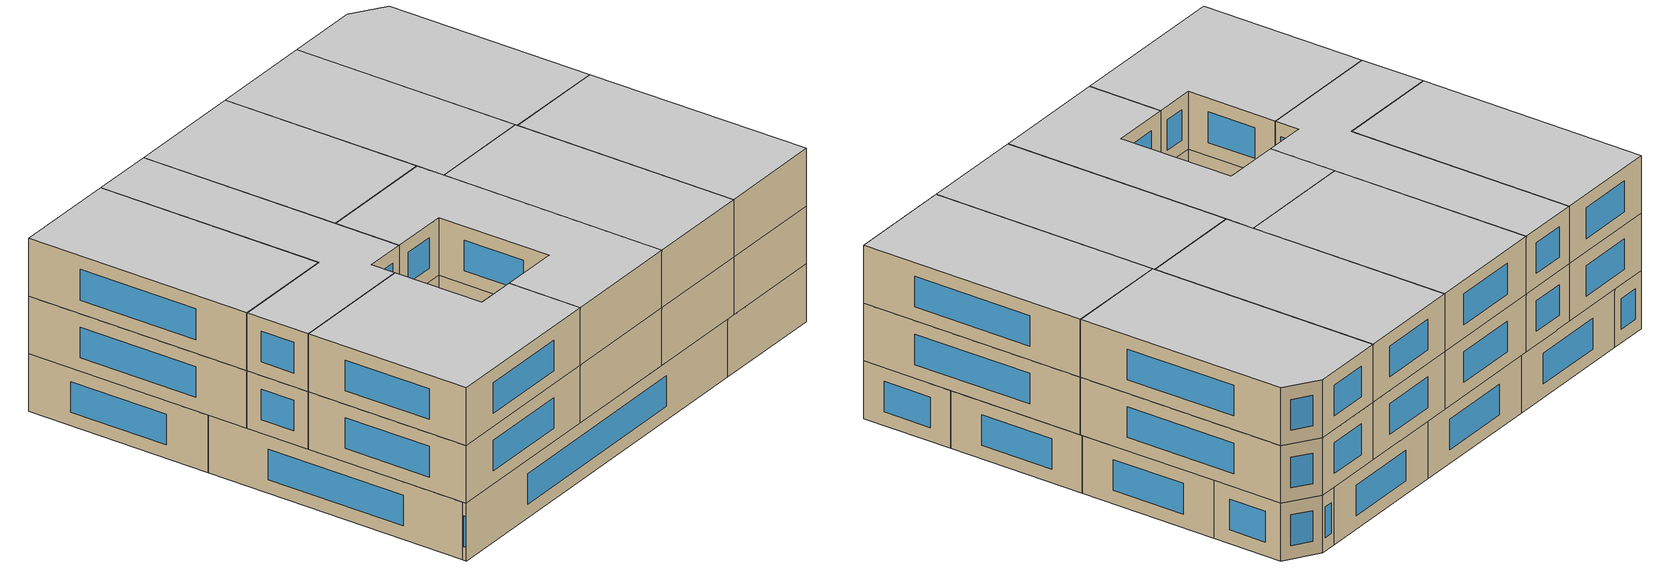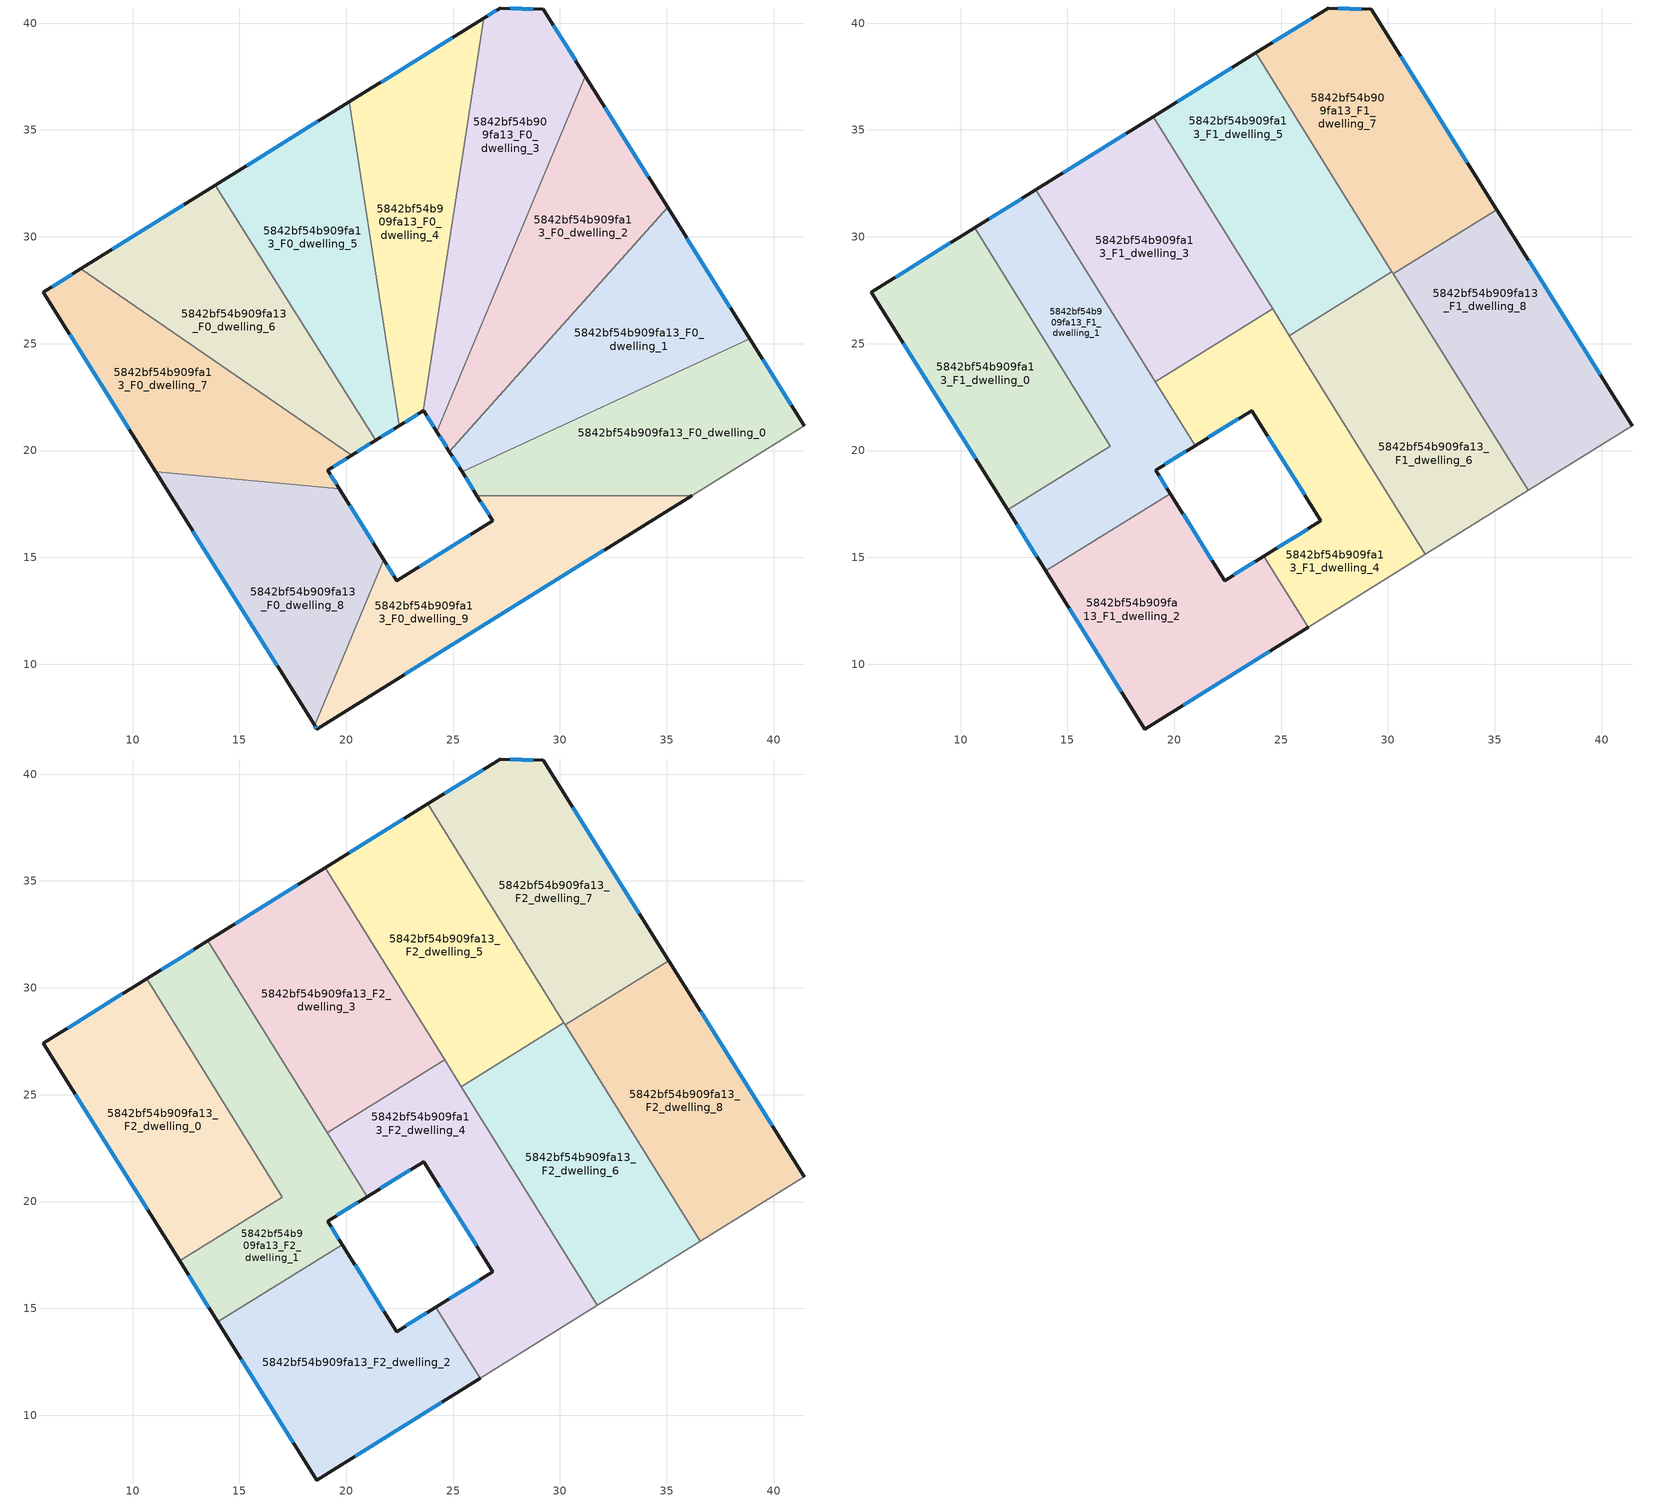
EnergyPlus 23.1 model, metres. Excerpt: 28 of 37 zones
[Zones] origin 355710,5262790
5842bf54b909fa13_F0_dwelling_0
 floor ground (EU_floor_Construction): 38.89,25.23 41.43,21.16 36.17,17.89 26.12,17.89 25.42,19.01 z0
 wall outside (EU_wall_Construction): 25.42,19.01 26.12,17.89 / 41.43,21.16 38.89,25.23 z0:3
 wall to 5842bf54b909fa13_F0_dwelling_9 (EU_wall_Construction): 26.12,17.89 36.17,17.89 z0:3
 wall to 5842bf54b909fa13_F0_dwelling_1 (EU_wall_Construction): 38.89,25.23 25.42,19.01 z0:3
 wall adiabatic (EU_wall_Construction): 36.17,17.89 41.43,21.16 z0:3
 window (EU_Window_Construction): 25.58,18.75 25.95,18.16 / 40.83,22.12 39.48,24.28 z0.7:2.3
5842bf54b909fa13_F0_dwelling_1
 floor ground (EU_floor_Construction): 35.04,31.37 38.89,25.23 25.42,19.01 24.83,19.95 z0
 wall outside (EU_wall_Construction): 24.83,19.95 25.42,19.01 / 38.89,25.23 35.04,31.37 z0:3
 wall to 5842bf54b909fa13_F0_dwelling_2 (EU_wall_Construction): 35.04,31.37 24.83,19.95 z0:3
 window (EU_Window_Construction): 24.97,19.73 25.28,19.23 / 37.98,26.67 35.94,29.93 z0.7:2.3
5842bf54b909fa13_F0_dwelling_2
 floor ground (EU_floor_Construction): 31.19,37.52 35.04,31.37 24.83,19.95 24.24,20.88 z0
 wall outside (EU_wall_Construction): 24.24,20.88 24.83,19.95 / 35.04,31.37 31.19,37.52 z0:3
 wall to 5842bf54b909fa13_F0_dwelling_3 (EU_wall_Construction): 31.19,37.52 24.24,20.88 z0:3
 window (EU_Window_Construction): 24.38,20.67 24.69,20.17 / 34.13,32.82 32.09,36.07 z0.7:2.3
5842bf54b909fa13_F0_dwelling_3
 floor ground (EU_floor_Construction): 29.23,40.65 31.19,37.52 24.24,20.88 23.63,21.87 23.61,21.86 26.44,40.23 27.21,40.71 z0
 wall outside (EU_wall_Construction): 31.19,37.52 29.23,40.65 27.21,40.71 26.44,40.23 / 23.61,21.86 23.63,21.87 24.24,20.88 z0:3
 wall to 5842bf54b909fa13_F0_dwelling_4 (EU_wall_Construction): 26.44,40.23 23.61,21.86 z0:3
 window (EU_Window_Construction): 30.73,38.25 29.69,39.91 / 23.77,21.64 24.1,21.12 / 27.02,40.6 26.62,40.34 / 28.75,40.66 27.68,40.69 z0.7:2.3
5842bf54b909fa13_F0_dwelling_4
 floor ground (EU_floor_Construction): 26.44,40.23 23.61,21.86 22.49,21.16 20.15,36.32 z0
 wall outside (EU_wall_Construction): 22.49,21.16 23.61,21.86 / 26.44,40.23 20.15,36.32 z0:3
 wall to 5842bf54b909fa13_F0_dwelling_5 (EU_wall_Construction): 20.15,36.32 22.49,21.16 z0:3
 window (EU_Window_Construction): 22.75,21.33 23.34,21.69 / 24.96,39.31 21.63,37.24 z0.7:2.3
5842bf54b909fa13_F0_dwelling_5
 floor ground (EU_floor_Construction): 20.15,36.32 22.49,21.16 21.38,20.47 13.87,32.42 z0
 wall outside (EU_wall_Construction): 21.38,20.47 22.49,21.16 / 20.15,36.32 13.87,32.42 z0:3
 wall to 5842bf54b909fa13_F0_dwelling_6 (EU_wall_Construction): 13.87,32.42 21.38,20.47 z0:3
 window (EU_Window_Construction): 21.64,20.63 22.23,21 / 18.68,35.41 15.34,33.33 z0.7:2.3
5842bf54b909fa13_F0_dwelling_6
 floor ground (EU_floor_Construction): 13.87,32.42 21.38,20.47 20.26,19.78 7.59,28.51 z0
 wall outside (EU_wall_Construction): 20.26,19.78 21.38,20.47 / 13.87,32.42 7.59,28.51 z0:3
 wall to 5842bf54b909fa13_F0_dwelling_7 (EU_wall_Construction): 7.59,28.51 20.26,19.78 z0:3
 window (EU_Window_Construction): 20.52,19.94 21.11,20.31 / 12.39,31.5 9.06,29.43 z0.7:2.3
5842bf54b909fa13_F0_dwelling_7
 floor ground (EU_floor_Construction): 20.26,19.78 19.13,19.08 19.67,18.21 11.08,19.02 5.82,27.41 7.59,28.51 z0
 wall outside (EU_wall_Construction): 19.67,18.21 19.13,19.08 20.26,19.78 / 7.59,28.51 5.82,27.41 11.08,19.02 z0:3
 wall to 5842bf54b909fa13_F0_dwelling_8 (EU_wall_Construction): 11.08,19.02 19.67,18.21 z0:3
 window (EU_Window_Construction): 19.39,19.24 19.99,19.61 / 19.55,18.41 19.26,18.87 / 7.06,25.44 9.84,20.99 / 7.17,28.25 6.24,27.67 z0.7:2.3
5842bf54b909fa13_F0_dwelling_8
 floor ground (EU_floor_Construction): 19.67,18.21 21.75,14.9 18.52,7.13 11.08,19.02 z0
 wall outside (EU_wall_Construction): 21.75,14.9 19.67,18.21 / 11.08,19.02 18.52,7.13 z0:3
 wall to 5842bf54b909fa13_F0_dwelling_9 (EU_wall_Construction): 18.52,7.13 21.75,14.9 z0:3
 window (EU_Window_Construction): 21.26,15.67 20.16,17.43 / 12.82,16.23 16.77,9.92 z0.7:2.3
 ceiling adiabatic (EU_roof_Construction): 18.52,7.13 21.75,14.9 19.81,17.99 13.99,14.37 z3
5842bf54b909fa13_F0_dwelling_9
 floor ground (EU_floor_Construction): 36.17,17.89 18.62,6.97 18.52,7.13 21.75,14.9 22.36,13.92 26.86,16.71 26.12,17.89 z0
 wall outside (EU_wall_Construction): 26.12,17.89 26.86,16.71 22.36,13.92 21.75,14.9 / 18.52,7.13 18.62,6.97 36.17,17.89 z0:3
 window (EU_Window_Construction): 22.22,14.15 21.89,14.67 / 25.81,16.05 23.42,14.57 / 26.29,17.61 26.69,16.99 / 22.74,9.53 32.05,15.33 / 18.54,7.1 18.59,7.01 z0.7:2.3
5842bf54b909fa13_F1_dwelling_0
 floor to 5842bf54b909fa13_F0_dwelling_7 (EU_floor_Construction): 15.05,23.37 17.01,20.21 14.57,18.69 11.08,19.02 5.82,27.41 7.59,28.51 z3
 floor to 5842bf54b909fa13_F0_dwelling_6 (EU_floor_Construction): 10.66,30.42 15.05,23.37 7.59,28.51 z3
 floor to 5842bf54b909fa13_F0_dwelling_8 (EU_floor_Construction): 14.57,18.69 12.2,17.22 11.08,19.02 z3
 wall outside (EU_wall_Construction): 10.66,30.42 5.82,27.41 12.2,17.22 z3:6
 wall to 5842bf54b909fa13_F1_dwelling_1 (EU_wall_Construction): 12.2,17.22 17.01,20.21 10.66,30.42 z3:6
 window (EU_Window_Construction): 7.32,25.02 10.71,19.61 / 9.53,29.71 6.96,28.12 z3.7:5.3
5842bf54b909fa13_F1_dwelling_1
 floor to 5842bf54b909fa13_F0_dwelling_6 (EU_floor_Construction): 13.53,32.21 20.98,20.23 20.26,19.78 15.05,23.37 10.66,30.42 z3
 floor to 5842bf54b909fa13_F0_dwelling_7 (EU_floor_Construction): 20.26,19.78 19.13,19.08 19.67,18.21 14.57,18.69 17.01,20.21 15.05,23.37 z3
 floor to 5842bf54b909fa13_F0_dwelling_8 (EU_floor_Construction): 19.67,18.21 19.81,17.99 13.99,14.37 12.2,17.22 14.57,18.69 z3
 wall outside (EU_wall_Construction): 13.53,32.21 10.66,30.42 / 19.81,17.99 19.13,19.08 20.98,20.23 / 12.2,17.22 13.99,14.37 z3:6
 wall to 5842bf54b909fa13_F1_dwelling_2 (EU_wall_Construction): 13.99,14.37 19.81,17.99 z3:6
 wall to 5842bf54b909fa13_F1_dwelling_3 (EU_wall_Construction): 19.12,23.22 13.53,32.21 z3:6
 wall to 5842bf54b909fa13_F1_dwelling_4 (EU_wall_Construction): 20.98,20.23 19.12,23.22 z3:6
 window (EU_Window_Construction): 12.86,31.79 11.33,30.84 / 19.56,19.35 20.55,19.96 / 19.65,18.24 19.29,18.82 / 12.62,16.55 13.57,15.04 z3.7:5.3
5842bf54b909fa13_F1_dwelling_2
 floor to 5842bf54b909fa13_F0_dwelling_9 (EU_floor_Construction): 24.2,15.06 26.27,11.73 18.62,6.97 18.52,7.13 21.75,14.9 22.36,13.92 z3
 floor adiabatic (EU_floor_Construction): 19.81,17.99 22.36,13.92 21.75,14.9 18.52,7.13 13.99,14.37 z3
 wall outside (EU_wall_Construction): 24.2,15.06 22.36,13.92 19.81,17.99 / 13.99,14.37 18.62,6.97 26.27,11.73 z3:6
 wall to 5842bf54b909fa13_F1_dwelling_4 (EU_wall_Construction): 26.27,11.73 24.2,15.06 z3:6
 window (EU_Window_Construction): 21.76,14.87 20.41,17.03 / 23.77,14.79 22.79,14.18 / 20.42,8.09 24.47,10.61 / 15.08,12.63 17.53,8.71 z3.7:5.3
5842bf54b909fa13_F1_dwelling_3
 floor to 5842bf54b909fa13_F0_dwelling_5 (EU_floor_Construction): 19.01,35.61 20.67,32.94 21.91,24.95 19.5,23.45 13.87,32.42 z3
 floor to 5842bf54b909fa13_F0_dwelling_4 (EU_floor_Construction): 20.67,32.94 24.39,26.96 24.31,26.45 21.91,24.95 z3
 floor to 5842bf54b909fa13_F0_dwelling_6 (EU_floor_Construction): 13.87,32.42 19.5,23.45 19.12,23.22 13.53,32.21 z3
 floor to 5842bf54b909fa13_F0_dwelling_3 (EU_floor_Construction): 24.39,26.96 24.6,26.63 24.31,26.45 z3
 wall outside (EU_wall_Construction): 19.01,35.61 13.53,32.21 z3:6
 wall to 5842bf54b909fa13_F1_dwelling_4 (EU_wall_Construction): 19.12,23.22 24.6,26.63 z3:6
 wall to 5842bf54b909fa13_F1_dwelling_5 (EU_wall_Construction): 24.6,26.63 19.01,35.61 z3:6
 window (EU_Window_Construction): 17.72,34.81 14.82,33.01 z3.7:5.3
5842bf54b909fa13_F1_dwelling_4
 floor to 5842bf54b909fa13_F0_dwelling_9 (EU_floor_Construction): 30.04,17.89 31.75,15.14 26.27,11.73 24.2,15.06 26.86,16.71 26.12,17.89 z3
 floor to 5842bf54b909fa13_F0_dwelling_4 (EU_floor_Construction): 24.31,26.45 23.61,21.86 22.49,21.16 21.91,24.95 z3
 floor to 5842bf54b909fa13_F0_dwelling_0 (EU_floor_Construction): 28.47,20.42 30.04,17.89 26.12,17.89 25.42,19.01 z3
 floor to 5842bf54b909fa13_F0_dwelling_5 (EU_floor_Construction): 21.91,24.95 22.49,21.16 21.37,20.47 19.5,23.45 z3
 floor to 5842bf54b909fa13_F0_dwelling_6 (EU_floor_Construction): 19.5,23.45 21.37,20.47 20.98,20.23 19.12,23.22 z3
 floor to 5842bf54b909fa13_F0_dwelling_3 (EU_floor_Construction): 24.6,26.63 25.82,24.66 24.25,20.89 23.63,21.87 23.61,21.86 24.31,26.45 z3
 floor to 5842bf54b909fa13_F0_dwelling_2 (EU_floor_Construction): 25.82,24.66 27.15,22.54 24.83,19.95 24.25,20.89 z3
 floor to 5842bf54b909fa13_F0_dwelling_1 (EU_floor_Construction): 27.15,22.54 28.47,20.42 25.42,19.01 24.83,19.95 z3
 wall outside (EU_wall_Construction): 20.98,20.23 23.63,21.87 26.86,16.71 24.2,15.06 z3:6
 wall adiabatic (EU_wall_Construction): 26.27,11.73 31.75,15.14 z3:6
 wall to 5842bf54b909fa13_F1_dwelling_6 (EU_wall_Construction): 31.75,15.14 25.38,25.38 z3:6
 wall to 5842bf54b909fa13_F1_dwelling_5 (EU_wall_Construction): 25.38,25.38 24.6,26.63 z3:6
 window (EU_Window_Construction): 26.24,16.32 24.83,15.44 / 24.39,20.66 26.1,17.92 / 21.6,20.61 23.01,21.48 z3.7:5.3
5842bf54b909fa13_F1_dwelling_5
 floor to 5842bf54b909fa13_F0_dwelling_3 (EU_floor_Construction): 25.72,35.56 28.5,31.08 26.38,26 25.38,25.38 24.39,26.96 z3
 floor to 5842bf54b909fa13_F0_dwelling_4 (EU_floor_Construction): 23.82,38.6 25.72,35.56 24.39,26.96 20.67,32.94 20.15,36.32 z3
 floor to 5842bf54b909fa13_F0_dwelling_2 (EU_floor_Construction): 28.5,31.08 30.19,28.37 26.38,26 z3
 floor to 5842bf54b909fa13_F0_dwelling_5 (EU_floor_Construction): 20.15,36.32 20.67,32.94 19.01,35.61 z3
 wall outside (EU_wall_Construction): 23.82,38.6 19.01,35.61 z3:6
 wall to 5842bf54b909fa13_F1_dwelling_6 (EU_wall_Construction): 25.38,25.38 30.19,28.37 z3:6
 wall to 5842bf54b909fa13_F1_dwelling_7 (EU_wall_Construction): 30.19,28.37 23.82,38.6 z3:6
 window (EU_Window_Construction): 22.69,37.9 20.14,36.32 z3.7:5.3
5842bf54b909fa13_F1_dwelling_6
 floor to 5842bf54b909fa13_F0_dwelling_1 (EU_floor_Construction): 31.08,26.94 33.65,22.81 28.47,20.42 27.15,22.54 z3
 floor to 5842bf54b909fa13_F0_dwelling_0 (EU_floor_Construction): 33.65,22.81 36.56,18.13 36.17,17.89 30.04,17.89 28.47,20.42 z3
 floor to 5842bf54b909fa13_F0_dwelling_2 (EU_floor_Construction): 30.19,28.37 31.08,26.94 27.15,22.54 25.82,24.66 26.38,26 z3
 floor to 5842bf54b909fa13_F0_dwelling_3 (EU_floor_Construction): 26.38,26 25.82,24.66 25.38,25.38 z3
 floor to 5842bf54b909fa13_F0_dwelling_9 (EU_floor_Construction): 36.17,17.89 31.75,15.14 30.04,17.89 z3
 wall adiabatic (EU_wall_Construction): 31.75,15.14 36.56,18.13 z3:6
 wall to 5842bf54b909fa13_F1_dwelling_8 (EU_wall_Construction): 36.56,18.13 30.25,28.27 z3:6
 wall to 5842bf54b909fa13_F1_dwelling_7 (EU_wall_Construction): 30.25,28.26 30.19,28.37 z3:6
5842bf54b909fa13_F1_dwelling_7
 floor to 5842bf54b909fa13_F0_dwelling_2 (EU_floor_Construction): 31.19,37.52 35.04,31.37 34.77,31.08 30.25,28.26 28.5,31.08 z3
 floor to 5842bf54b909fa13_F0_dwelling_3 (EU_floor_Construction): 29.23,40.65 31.19,37.52 28.5,31.08 25.72,35.56 26.44,40.23 27.21,40.71 z3
 floor to 5842bf54b909fa13_F0_dwelling_1 (EU_floor_Construction): 35.04,31.37 35.1,31.28 34.77,31.08 z3
 floor to 5842bf54b909fa13_F0_dwelling_4 (EU_floor_Construction): 26.44,40.23 25.72,35.56 23.82,38.6 z3
 wall outside (EU_wall_Construction): 35.1,31.28 29.23,40.65 27.21,40.71 23.82,38.6 z3:6
 wall to 5842bf54b909fa13_F1_dwelling_8 (EU_wall_Construction): 30.25,28.26 35.1,31.28 z3:6
 window (EU_Window_Construction): 26.41,40.21 24.62,39.1 / 28.75,40.66 27.68,40.69 / 33.72,33.48 30.61,38.45 z3.7:5.3
5842bf54b909fa13_F1_dwelling_8
 floor to 5842bf54b909fa13_F0_dwelling_0 (EU_floor_Construction): 38.88,25.23 41.43,21.16 36.56,18.13 33.65,22.81 z3
 floor to 5842bf54b909fa13_F0_dwelling_1 (EU_floor_Construction): 35.1,31.28 38.88,25.23 33.65,22.81 31.08,26.94 34.77,31.08 z3
 floor to 5842bf54b909fa13_F0_dwelling_2 (EU_floor_Construction): 34.77,31.08 31.08,26.94 30.25,28.26 z3
 wall outside (EU_wall_Construction): 41.43,21.16 35.1,31.28 z3:6
 wall adiabatic (EU_wall_Construction): 36.56,18.13 41.43,21.16 z3:6
 window (EU_Window_Construction): 39.94,23.54 36.58,28.9 z3.7:5.3
5842bf54b909fa13_F2_dwelling_0
 floor to 5842bf54b909fa13_F1_dwelling_0 (EU_floor_Construction): 10.66,30.42 17.01,20.21 12.2,17.22 5.82,27.41 z6
 wall outside (EU_wall_Construction): 10.66,30.42 5.82,27.41 12.2,17.22 z6:9
 wall to 5842bf54b909fa13_F2_dwelling_1 (EU_wall_Construction): 12.2,17.22 17.01,20.21 10.66,30.42 z6:9
 window (EU_Window_Construction): 7.32,25.02 10.71,19.61 / 9.53,29.71 6.96,28.12 z6.7:8.3
 ceiling to 5842bf54b909fa13_F3_dwelling_0 (EU_floor_Construction): 17.01,20.21 10.66,30.42 5.82,27.41 12.2,17.22 z9
5842bf54b909fa13_F2_dwelling_1
 floor to 5842bf54b909fa13_F1_dwelling_1 (EU_floor_Construction): 13.53,32.21 20.98,20.23 19.13,19.08 19.81,17.99 13.99,14.37 12.2,17.22 17.01,20.21 10.66,30.42 z6
 wall outside (EU_wall_Construction): 13.53,32.21 10.66,30.42 / 19.81,17.99 19.13,19.08 20.98,20.23 / 12.2,17.22 13.99,14.37 z6:9
 wall to 5842bf54b909fa13_F2_dwelling_2 (EU_wall_Construction): 13.99,14.37 19.81,17.99 z6:9
 wall to 5842bf54b909fa13_F2_dwelling_3 (EU_wall_Construction): 19.12,23.22 13.53,32.21 z6:9
 wall to 5842bf54b909fa13_F2_dwelling_4 (EU_wall_Construction): 20.98,20.23 19.12,23.22 z6:9
 window (EU_Window_Construction): 12.86,31.79 11.33,30.84 / 19.56,19.35 20.55,19.96 / 19.65,18.24 19.29,18.82 / 12.62,16.55 13.57,15.04 z6.7:8.3
 ceiling to 5842bf54b909fa13_F3_dwelling_1 (EU_floor_Construction): 19.81,17.99 19.13,19.08 20.98,20.23 13.53,32.21 10.66,30.42 17.01,20.21 12.2,17.22 13.99,14.37 z9
5842bf54b909fa13_F2_dwelling_2
 floor to 5842bf54b909fa13_F1_dwelling_2 (EU_floor_Construction): 24.2,15.06 26.27,11.73 18.62,6.97 13.99,14.37 19.81,17.99 22.36,13.92 z6
 wall outside (EU_wall_Construction): 24.2,15.06 22.36,13.92 19.81,17.99 / 13.99,14.37 18.62,6.97 26.27,11.73 z6:9
 wall to 5842bf54b909fa13_F2_dwelling_4 (EU_wall_Construction): 26.27,11.73 24.2,15.06 z6:9
 window (EU_Window_Construction): 21.76,14.87 20.41,17.03 / 23.77,14.79 22.79,14.18 / 20.42,8.09 24.47,10.61 / 15.08,12.63 17.53,8.71 z6.7:8.3
 ceiling to 5842bf54b909fa13_F3_dwelling_2 (EU_floor_Construction): 26.27,11.73 24.2,15.06 22.36,13.92 19.81,17.99 13.99,14.37 18.62,6.97 z9
5842bf54b909fa13_F2_dwelling_3
 floor to 5842bf54b909fa13_F1_dwelling_3 (EU_floor_Construction): 19.01,35.61 24.6,26.63 19.12,23.22 13.53,32.21 z6
 wall outside (EU_wall_Construction): 19.01,35.61 13.53,32.21 z6:9
 wall to 5842bf54b909fa13_F2_dwelling_4 (EU_wall_Construction): 19.12,23.22 24.6,26.63 z6:9
 wall to 5842bf54b909fa13_F2_dwelling_5 (EU_wall_Construction): 24.6,26.63 19.01,35.61 z6:9
 window (EU_Window_Construction): 17.72,34.81 14.82,33.01 z6.7:8.3
 ceiling to 5842bf54b909fa13_F3_dwelling_3 (EU_floor_Construction): 24.6,26.63 19.01,35.61 13.53,32.21 19.12,23.22 z9
5842bf54b909fa13_F2_dwelling_4
 floor to 5842bf54b909fa13_F1_dwelling_4 (EU_floor_Construction): 24.6,26.63 31.75,15.14 26.27,11.73 24.2,15.06 26.86,16.71 23.63,21.87 20.98,20.23 19.12,23.22 z6
 wall outside (EU_wall_Construction): 20.98,20.23 23.63,21.87 26.86,16.71 24.2,15.06 z6:9
 wall adiabatic (EU_wall_Construction): 26.27,11.73 31.75,15.14 z6:9
 wall to 5842bf54b909fa13_F2_dwelling_6 (EU_wall_Construction): 31.75,15.14 25.38,25.38 z6:9
 wall to 5842bf54b909fa13_F2_dwelling_5 (EU_wall_Construction): 25.38,25.38 24.6,26.63 z6:9
 window (EU_Window_Construction): 26.24,16.32 24.83,15.44 / 24.39,20.66 26.1,17.92 / 21.6,20.61 23.01,21.48 z6.7:8.3
 ceiling to 5842bf54b909fa13_F3_dwelling_4 (EU_floor_Construction): 31.75,15.14 24.6,26.63 19.12,23.22 20.98,20.23 23.63,21.87 26.86,16.71 24.2,15.06 26.27,11.73 z9
5842bf54b909fa13_F2_dwelling_5
 floor to 5842bf54b909fa13_F1_dwelling_5 (EU_floor_Construction): 23.82,38.6 30.19,28.37 25.38,25.38 19.01,35.61 z6
 wall outside (EU_wall_Construction): 23.82,38.6 19.01,35.61 z6:9
 wall to 5842bf54b909fa13_F2_dwelling_6 (EU_wall_Construction): 25.38,25.38 30.19,28.37 z6:9
 wall to 5842bf54b909fa13_F2_dwelling_7 (EU_wall_Construction): 30.19,28.37 23.82,38.6 z6:9
 window (EU_Window_Construction): 22.69,37.9 20.14,36.32 z6.7:8.3
 ceiling to 5842bf54b909fa13_F3_dwelling_5 (EU_floor_Construction): 30.19,28.37 23.82,38.6 19.01,35.61 25.38,25.38 z9
5842bf54b909fa13_F2_dwelling_6
 floor to 5842bf54b909fa13_F1_dwelling_6 (EU_floor_Construction): 30.19,28.37 36.56,18.13 31.75,15.14 25.38,25.38 z6
 wall adiabatic (EU_wall_Construction): 31.75,15.14 36.56,18.13 z6:9
 wall to 5842bf54b909fa13_F2_dwelling_8 (EU_wall_Construction): 36.56,18.13 30.25,28.27 z6:9
 wall to 5842bf54b909fa13_F2_dwelling_7 (EU_wall_Construction): 30.25,28.26 30.19,28.37 z6:9
 ceiling to 5842bf54b909fa13_F3_dwelling_6 (EU_floor_Construction): 36.56,18.13 30.19,28.37 25.38,25.38 31.75,15.14 z9
5842bf54b909fa13_F2_dwelling_7
 floor to 5842bf54b909fa13_F1_dwelling_7 (EU_floor_Construction): 29.23,40.65 35.1,31.28 30.25,28.26 23.82,38.6 27.21,40.71 z6
 wall outside (EU_wall_Construction): 35.1,31.28 29.23,40.65 27.21,40.71 23.82,38.6 z6:9
 wall to 5842bf54b909fa13_F2_dwelling_8 (EU_wall_Construction): 30.25,28.26 35.1,31.28 z6:9
 window (EU_Window_Construction): 26.41,40.21 24.62,39.1 / 28.75,40.66 27.68,40.69 / 33.72,33.48 30.61,38.45 z6.7:8.3
 ceiling to 5842bf54b909fa13_F3_dwelling_7 (EU_floor_Construction): 35.1,31.28 29.23,40.65 27.21,40.71 23.82,38.6 30.25,28.26 z9
5842bf54b909fa13_F2_dwelling_8
 floor to 5842bf54b909fa13_F1_dwelling_8 (EU_floor_Construction): 35.1,31.28 41.43,21.16 36.56,18.13 30.25,28.26 z6
 wall outside (EU_wall_Construction): 41.43,21.16 35.1,31.28 z6:9
 wall adiabatic (EU_wall_Construction): 36.56,18.13 41.43,21.16 z6:9
 window (EU_Window_Construction): 39.94,23.54 36.58,28.9 z6.7:8.3
 ceiling to 5842bf54b909fa13_F3_dwelling_8 (EU_floor_Construction): 41.43,21.16 35.1,31.28 30.25,28.26 36.56,18.13 z9
[Building]
EU S2 Campaign: North Axis=0; Terrain=City; Solar Distribution=FullExterior
[Site:Location]
Budapest.Ferenc.Liszt.Intl.AP: Latitude=47.437; Longitude=19.256; Time Zone=1; Elevation=185
[SizingPeriod:WeatherFileDays]
AnnualSizingPeriod: Begin Month=1; Begin Day of Month=1; End Month=12; End Day of Month=31; Day of Week for Start Day=Monday; Use Weather File Daylight Saving Period=No; Use Weather File Rain and Snow Indicators=No
[MATERIAL]
EU_InternalMass_Material: Roughness=MediumRough; Thickness=0.1; Conductivity=1; Density=1800; Specific Heat=900; Thermal Absorptance=0.9; Solar Absorptance=0.7; Visible Absorptance=0.7
[MATERIAL:NOMASS] Roughness=MediumRough; Thermal Absorptance=0.9; Solar Absorptance=0.7; Visible Absorptance=0.7
Name | Thermal Resistance
EU_wall_NoMass | 0.832559
EU_roof_NoMass | 1.39638
EU_floor_NoMass | 0.872794
[WINDOWMATERIAL:SIMPLEGLAZINGSYSTEM]
EU_Window_SimpleGlazing: UFactor=2.79869; Solar Heat Gain Coefficient=0.75; Visible Transmittance=0.75
[CONSTRUCTION]
EU_wall_Construction: EU_wall_NoMass
EU_roof_Construction: EU_roof_NoMass
EU_floor_Construction: EU_floor_NoMass
EU_Window_Construction: EU_Window_SimpleGlazing
EU_InternalMass_Construction: EU_InternalMass_Material
[ZONE] Type=1; Multiplier=1; Ceiling Height=autocalculate; Floor Area=autocalculate; Part of Total Floor Area=Yes
Name | Volume
5842bf54b909fa13_F0_dwelling_0 | 184.397
5842bf54b909fa13_F1_dwelling_0; 5842bf54b909fa13_F2_dwelling_0 | 204.855
5842bf54b909fa13_F0_dwelling_1 | 184.365
5842bf54b909fa13_F1_dwelling_1; 5842bf54b909fa13_F2_dwelling_1; 5842bf54b909fa13_F1_dwelling_2; 5842bf54b909fa13_F2_dwelling_2 | 204.859
5842bf54b909fa13_F0_dwelling_2 | 184.384
5842bf54b909fa13_F0_dwelling_3 | 184.39
5842bf54b909fa13_F1_dwelling_3; 5842bf54b909fa13_F2_dwelling_3 | 204.884
5842bf54b909fa13_F0_dwelling_4 | 184.388
5842bf54b909fa13_F1_dwelling_4; 5842bf54b909fa13_F2_dwelling_4 | 204.888
5842bf54b909fa13_F0_dwelling_5 | 184.378
5842bf54b909fa13_F1_dwelling_5; 5842bf54b909fa13_F2_dwelling_5 | 204.86
5842bf54b909fa13_F0_dwelling_6 | 184.363
5842bf54b909fa13_F1_dwelling_6; 5842bf54b909fa13_F2_dwelling_6 | 204.824
5842bf54b909fa13_F0_dwelling_7 | 184.394
5842bf54b909fa13_F1_dwelling_7; 5842bf54b909fa13_F2_dwelling_7 | 204.865
5842bf54b909fa13_F0_dwelling_8 | 184.407
5842bf54b909fa13_F1_dwelling_8; 5842bf54b909fa13_F2_dwelling_8 | 204.858
5842bf54b909fa13_F0_dwelling_9 | 184.375
[INTERNALMASS] Construction=EU_InternalMass_Construction
Name | Zone or ZoneList | Surface Area
5842bf54b909fa13_F0_dwelling_0_EU_InternalMass | 5842bf54b909fa13_F0_dwelling_0 | 61.4657
5842bf54b909fa13_F0_dwelling_1_EU_InternalMass | 5842bf54b909fa13_F0_dwelling_1 | 61.4552
5842bf54b909fa13_F0_dwelling_2_EU_InternalMass | 5842bf54b909fa13_F0_dwelling_2 | 61.4612
5842bf54b909fa13_F0_dwelling_3_EU_InternalMass | 5842bf54b909fa13_F0_dwelling_3 | 61.4635
5842bf54b909fa13_F0_dwelling_4_EU_InternalMass | 5842bf54b909fa13_F0_dwelling_4 | 61.4626
5842bf54b909fa13_F0_dwelling_5_EU_InternalMass | 5842bf54b909fa13_F0_dwelling_5 | 61.4593
5842bf54b909fa13_F0_dwelling_6_EU_InternalMass | 5842bf54b909fa13_F0_dwelling_6 | 61.4542
5842bf54b909fa13_F0_dwelling_7_EU_InternalMass | 5842bf54b909fa13_F0_dwelling_7 | 61.4648
5842bf54b909fa13_F0_dwelling_8_EU_InternalMass | 5842bf54b909fa13_F0_dwelling_8 | 61.4687
5842bf54b909fa13_F0_dwelling_9_EU_InternalMass | 5842bf54b909fa13_F0_dwelling_9 | 61.4582
5842bf54b909fa13_F1_dwelling_0_EU_InternalMass | 5842bf54b909fa13_F1_dwelling_0 | 68.2855
5842bf54b909fa13_F1_dwelling_1_EU_InternalMass | 5842bf54b909fa13_F1_dwelling_1 | 68.2865
5842bf54b909fa13_F1_dwelling_2_EU_InternalMass | 5842bf54b909fa13_F1_dwelling_2 | 68.2853
5842bf54b909fa13_F1_dwelling_3_EU_InternalMass | 5842bf54b909fa13_F1_dwelling_3 | 68.2925
5842bf54b909fa13_F1_dwelling_4_EU_InternalMass | 5842bf54b909fa13_F1_dwelling_4 | 68.2979
5842bf54b909fa13_F1_dwelling_5_EU_InternalMass | 5842bf54b909fa13_F1_dwelling_5 | 68.2856
5842bf54b909fa13_F1_dwelling_6_EU_InternalMass | 5842bf54b909fa13_F1_dwelling_6 | 68.2768
5842bf54b909fa13_F1_dwelling_7_EU_InternalMass | 5842bf54b909fa13_F1_dwelling_7 | 68.2879
5842bf54b909fa13_F1_dwelling_8_EU_InternalMass | 5842bf54b909fa13_F1_dwelling_8 | 68.2859
5842bf54b909fa13_F2_dwelling_0_EU_InternalMass | 5842bf54b909fa13_F2_dwelling_0 | 68.2855
5842bf54b909fa13_F2_dwelling_1_EU_InternalMass | 5842bf54b909fa13_F2_dwelling_1 | 68.2865
5842bf54b909fa13_F2_dwelling_2_EU_InternalMass | 5842bf54b909fa13_F2_dwelling_2 | 68.2853
5842bf54b909fa13_F2_dwelling_3_EU_InternalMass | 5842bf54b909fa13_F2_dwelling_3 | 68.2925
5842bf54b909fa13_F2_dwelling_4_EU_InternalMass | 5842bf54b909fa13_F2_dwelling_4 | 68.2979
5842bf54b909fa13_F2_dwelling_5_EU_InternalMass | 5842bf54b909fa13_F2_dwelling_5 | 68.2856
5842bf54b909fa13_F2_dwelling_6_EU_InternalMass | 5842bf54b909fa13_F2_dwelling_6 | 68.2768
5842bf54b909fa13_F2_dwelling_7_EU_InternalMass | 5842bf54b909fa13_F2_dwelling_7 | 68.2879
5842bf54b909fa13_F2_dwelling_8_EU_InternalMass | 5842bf54b909fa13_F2_dwelling_8 | 68.2859
[OTHEREQUIPMENT] Fuel Type=Electricity; Design Level Calculation Method=Watts/Area; Power per Zone Floor Area=1; Fraction Latent=0; Fraction Radiant=0; Fraction Lost=0; Carbon Dioxide Generation Rate=0; EndUse Subcategory=EU_Step8_InternalGains
Name | Zone or ZoneList or Space or SpaceList | Schedule
EU_Step8_InternalGain_5842bf54b909fa13_F0_dwelling_0_f000 | 5842bf54b909fa13_F0_dwelling_0 | EU_Step8_GainSchedule_5842bf54b909fa13_F0_dwelling_0_f000
EU_Step8_InternalGain_5842bf54b909fa13_F0_dwelling_1_f000 | 5842bf54b909fa13_F0_dwelling_1 | EU_Step8_GainSchedule_5842bf54b909fa13_F0_dwelling_1_f000
EU_Step8_InternalGain_5842bf54b909fa13_F0_dwelling_2_f000 | 5842bf54b909fa13_F0_dwelling_2 | EU_Step8_GainSchedule_5842bf54b909fa13_F0_dwelling_2_f000
EU_Step8_InternalGain_5842bf54b909fa13_F0_dwelling_3_f000 | 5842bf54b909fa13_F0_dwelling_3 | EU_Step8_GainSchedule_5842bf54b909fa13_F0_dwelling_3_f000
EU_Step8_InternalGain_5842bf54b909fa13_F0_dwelling_4_f000 | 5842bf54b909fa13_F0_dwelling_4 | EU_Step8_GainSchedule_5842bf54b909fa13_F0_dwelling_4_f000
EU_Step8_InternalGain_5842bf54b909fa13_F0_dwelling_5_f000 | 5842bf54b909fa13_F0_dwelling_5 | EU_Step8_GainSchedule_5842bf54b909fa13_F0_dwelling_5_f000
EU_Step8_InternalGain_5842bf54b909fa13_F0_dwelling_6_f000 | 5842bf54b909fa13_F0_dwelling_6 | EU_Step8_GainSchedule_5842bf54b909fa13_F0_dwelling_6_f000
EU_Step8_InternalGain_5842bf54b909fa13_F0_dwelling_7_f000 | 5842bf54b909fa13_F0_dwelling_7 | EU_Step8_GainSchedule_5842bf54b909fa13_F0_dwelling_7_f000
EU_Step8_InternalGain_5842bf54b909fa13_F0_dwelling_8_f000 | 5842bf54b909fa13_F0_dwelling_8 | EU_Step8_GainSchedule_5842bf54b909fa13_F0_dwelling_8_f000
EU_Step8_InternalGain_5842bf54b909fa13_F0_dwelling_9_f000 | 5842bf54b909fa13_F0_dwelling_9 | EU_Step8_GainSchedule_5842bf54b909fa13_F0_dwelling_9_f000
EU_Step8_InternalGain_5842bf54b909fa13_F1_dwelling_0_f000 | 5842bf54b909fa13_F1_dwelling_0 | EU_Step8_GainSchedule_5842bf54b909fa13_F1_dwelling_0_f000
EU_Step8_InternalGain_5842bf54b909fa13_F1_dwelling_1_f000 | 5842bf54b909fa13_F1_dwelling_1 | EU_Step8_GainSchedule_5842bf54b909fa13_F1_dwelling_1_f000
EU_Step8_InternalGain_5842bf54b909fa13_F1_dwelling_2_f000 | 5842bf54b909fa13_F1_dwelling_2 | EU_Step8_GainSchedule_5842bf54b909fa13_F1_dwelling_2_f000
EU_Step8_InternalGain_5842bf54b909fa13_F1_dwelling_3_f000 | 5842bf54b909fa13_F1_dwelling_3 | EU_Step8_GainSchedule_5842bf54b909fa13_F1_dwelling_3_f000
EU_Step8_InternalGain_5842bf54b909fa13_F1_dwelling_4_f000 | 5842bf54b909fa13_F1_dwelling_4 | EU_Step8_GainSchedule_5842bf54b909fa13_F1_dwelling_4_f000
EU_Step8_InternalGain_5842bf54b909fa13_F1_dwelling_5_f000 | 5842bf54b909fa13_F1_dwelling_5 | EU_Step8_GainSchedule_5842bf54b909fa13_F1_dwelling_5_f000
EU_Step8_InternalGain_5842bf54b909fa13_F1_dwelling_6_f000 | 5842bf54b909fa13_F1_dwelling_6 | EU_Step8_GainSchedule_5842bf54b909fa13_F1_dwelling_6_f000
EU_Step8_InternalGain_5842bf54b909fa13_F1_dwelling_7_f000 | 5842bf54b909fa13_F1_dwelling_7 | EU_Step8_GainSchedule_5842bf54b909fa13_F1_dwelling_7_f000
EU_Step8_InternalGain_5842bf54b909fa13_F1_dwelling_8_f000 | 5842bf54b909fa13_F1_dwelling_8 | EU_Step8_GainSchedule_5842bf54b909fa13_F1_dwelling_8_f000
EU_Step8_InternalGain_5842bf54b909fa13_F2_dwelling_0_f000 | 5842bf54b909fa13_F2_dwelling_0 | EU_Step8_GainSchedule_5842bf54b909fa13_F2_dwelling_0_f000
EU_Step8_InternalGain_5842bf54b909fa13_F2_dwelling_1_f000 | 5842bf54b909fa13_F2_dwelling_1 | EU_Step8_GainSchedule_5842bf54b909fa13_F2_dwelling_1_f000
EU_Step8_InternalGain_5842bf54b909fa13_F2_dwelling_2_f000 | 5842bf54b909fa13_F2_dwelling_2 | EU_Step8_GainSchedule_5842bf54b909fa13_F2_dwelling_2_f000
EU_Step8_InternalGain_5842bf54b909fa13_F2_dwelling_3_f000 | 5842bf54b909fa13_F2_dwelling_3 | EU_Step8_GainSchedule_5842bf54b909fa13_F2_dwelling_3_f000
EU_Step8_InternalGain_5842bf54b909fa13_F2_dwelling_4_f000 | 5842bf54b909fa13_F2_dwelling_4 | EU_Step8_GainSchedule_5842bf54b909fa13_F2_dwelling_4_f000
EU_Step8_InternalGain_5842bf54b909fa13_F2_dwelling_5_f000 | 5842bf54b909fa13_F2_dwelling_5 | EU_Step8_GainSchedule_5842bf54b909fa13_F2_dwelling_5_f000
EU_Step8_InternalGain_5842bf54b909fa13_F2_dwelling_6_f000 | 5842bf54b909fa13_F2_dwelling_6 | EU_Step8_GainSchedule_5842bf54b909fa13_F2_dwelling_6_f000
EU_Step8_InternalGain_5842bf54b909fa13_F2_dwelling_7_f000 | 5842bf54b909fa13_F2_dwelling_7 | EU_Step8_GainSchedule_5842bf54b909fa13_F2_dwelling_7_f000
EU_Step8_InternalGain_5842bf54b909fa13_F2_dwelling_8_f000 | 5842bf54b909fa13_F2_dwelling_8 | EU_Step8_GainSchedule_5842bf54b909fa13_F2_dwelling_8_f000
[ZONEVENTILATION:DESIGNFLOWRATE] Schedule=EU_AlwaysOn; Design Flow Rate Calculation Method=AirChanges/Hour; Air Changes per Hour=0.475469; Ventilation Type=Natural; Fan Pressure Rise=0; Fan Total Efficiency=1; Constant Term Coefficient=1; Temperature Term Coefficient=0; Velocity Term Coefficient=0; Velocity Squared Term Coefficient=0; Minimum Indoor Temperature=-100; Maximum Indoor Temperature=100; Delta Temperature=-100; Minimum Outdoor Temperature=-100; Maximum Outdoor Temperature=100; Maximum Wind Speed=40
Name | Zone or ZoneList or Space or SpaceList
EU_ConstantAir_5842bf54b909fa13_F0_dwelling_0 | 5842bf54b909fa13_F0_dwelling_0
EU_ConstantAir_5842bf54b909fa13_F0_dwelling_1 | 5842bf54b909fa13_F0_dwelling_1
EU_ConstantAir_5842bf54b909fa13_F0_dwelling_2 | 5842bf54b909fa13_F0_dwelling_2
EU_ConstantAir_5842bf54b909fa13_F0_dwelling_3 | 5842bf54b909fa13_F0_dwelling_3
EU_ConstantAir_5842bf54b909fa13_F0_dwelling_4 | 5842bf54b909fa13_F0_dwelling_4
EU_ConstantAir_5842bf54b909fa13_F0_dwelling_5 | 5842bf54b909fa13_F0_dwelling_5
EU_ConstantAir_5842bf54b909fa13_F0_dwelling_6 | 5842bf54b909fa13_F0_dwelling_6
EU_ConstantAir_5842bf54b909fa13_F0_dwelling_7 | 5842bf54b909fa13_F0_dwelling_7
EU_ConstantAir_5842bf54b909fa13_F0_dwelling_8 | 5842bf54b909fa13_F0_dwelling_8
EU_ConstantAir_5842bf54b909fa13_F0_dwelling_9 | 5842bf54b909fa13_F0_dwelling_9
EU_ConstantAir_5842bf54b909fa13_F1_dwelling_0 | 5842bf54b909fa13_F1_dwelling_0
EU_ConstantAir_5842bf54b909fa13_F1_dwelling_1 | 5842bf54b909fa13_F1_dwelling_1
EU_ConstantAir_5842bf54b909fa13_F1_dwelling_2 | 5842bf54b909fa13_F1_dwelling_2
EU_ConstantAir_5842bf54b909fa13_F1_dwelling_3 | 5842bf54b909fa13_F1_dwelling_3
EU_ConstantAir_5842bf54b909fa13_F1_dwelling_4 | 5842bf54b909fa13_F1_dwelling_4
EU_ConstantAir_5842bf54b909fa13_F1_dwelling_5 | 5842bf54b909fa13_F1_dwelling_5
EU_ConstantAir_5842bf54b909fa13_F1_dwelling_6 | 5842bf54b909fa13_F1_dwelling_6
EU_ConstantAir_5842bf54b909fa13_F1_dwelling_7 | 5842bf54b909fa13_F1_dwelling_7
EU_ConstantAir_5842bf54b909fa13_F1_dwelling_8 | 5842bf54b909fa13_F1_dwelling_8
EU_ConstantAir_5842bf54b909fa13_F2_dwelling_0 | 5842bf54b909fa13_F2_dwelling_0
EU_ConstantAir_5842bf54b909fa13_F2_dwelling_1 | 5842bf54b909fa13_F2_dwelling_1
EU_ConstantAir_5842bf54b909fa13_F2_dwelling_2 | 5842bf54b909fa13_F2_dwelling_2
EU_ConstantAir_5842bf54b909fa13_F2_dwelling_3 | 5842bf54b909fa13_F2_dwelling_3
EU_ConstantAir_5842bf54b909fa13_F2_dwelling_4 | 5842bf54b909fa13_F2_dwelling_4
EU_ConstantAir_5842bf54b909fa13_F2_dwelling_5 | 5842bf54b909fa13_F2_dwelling_5
EU_ConstantAir_5842bf54b909fa13_F2_dwelling_6 | 5842bf54b909fa13_F2_dwelling_6
EU_ConstantAir_5842bf54b909fa13_F2_dwelling_7 | 5842bf54b909fa13_F2_dwelling_7
EU_ConstantAir_5842bf54b909fa13_F2_dwelling_8 | 5842bf54b909fa13_F2_dwelling_8
[HVACTEMPLATE:THERMOSTAT] Constant Heating Setpoint=20; Constant Cooling Setpoint=50
EU_HeatOnly_5842bf54b909fa13_F0_dwelling_0; EU_HeatOnly_5842bf54b909fa13_F0_dwelling_1; EU_HeatOnly_5842bf54b909fa13_F0_dwelling_2; EU_HeatOnly_5842bf54b909fa13_F0_dwelling_3; EU_HeatOnly_5842bf54b909fa13_F0_dwelling_4; EU_HeatOnly_5842bf54b909fa13_F0_dwelling_5; EU_HeatOnly_5842bf54b909fa13_F0_dwelling_6; EU_HeatOnly_5842bf54b909fa13_F0_dwelling_7; EU_HeatOnly_5842bf54b909fa13_F0_dwelling_8; EU_HeatOnly_5842bf54b909fa13_F0_dwelling_9; EU_HeatOnly_5842bf54b909fa13_F1_dwelling_0; EU_HeatOnly_5842bf54b909fa13_F1_dwelling_1; EU_HeatOnly_5842bf54b909fa13_F1_dwelling_2; EU_HeatOnly_5842bf54b909fa13_F1_dwelling_3; EU_HeatOnly_5842bf54b909fa13_F1_dwelling_4; EU_HeatOnly_5842bf54b909fa13_F1_dwelling_5; EU_HeatOnly_5842bf54b909fa13_F1_dwelling_6; EU_HeatOnly_5842bf54b909fa13_F1_dwelling_7; EU_HeatOnly_5842bf54b909fa13_F1_dwelling_8; EU_HeatOnly_5842bf54b909fa13_F2_dwelling_0; EU_HeatOnly_5842bf54b909fa13_F2_dwelling_1; EU_HeatOnly_5842bf54b909fa13_F2_dwelling_2; EU_HeatOnly_5842bf54b909fa13_F2_dwelling_3; EU_HeatOnly_5842bf54b909fa13_F2_dwelling_4; EU_HeatOnly_5842bf54b909fa13_F2_dwelling_5; EU_HeatOnly_5842bf54b909fa13_F2_dwelling_6; EU_HeatOnly_5842bf54b909fa13_F2_dwelling_7; EU_HeatOnly_5842bf54b909fa13_F2_dwelling_8; EU_HeatOnly_5842bf54b909fa13_F3_dwelling_0; EU_HeatOnly_5842bf54b909fa13_F3_dwelling_1; EU_HeatOnly_5842bf54b909fa13_F3_dwelling_2; EU_HeatOnly_5842bf54b909fa13_F3_dwelling_3; EU_HeatOnly_5842bf54b909fa13_F3_dwelling_4; EU_HeatOnly_5842bf54b909fa13_F3_dwelling_5
[HVACTEMPLATE:ZONE:IDEALLOADSAIRSYSTEM] System Availability Schedule=EU_AlwaysOn; Maximum Heating Supply Air Temperature=50; Minimum Cooling Supply Air Temperature=13; Maximum Heating Supply Air Humidity Ratio=0.0156; Minimum Cooling Supply Air Humidity Ratio=0.0077; Heating Limit=NoLimit; Cooling Limit=NoLimit; Heating Availability Schedule=EU_AlwaysOn; Cooling Availability Schedule=EU_CoolingOff; Dehumidification Control Type=ConstantSensibleHeatRatio; Cooling Sensible Heat Ratio=0.7; Dehumidification Setpoint=60; Humidification Control Type=None; Humidification Setpoint=30; Outdoor Air Method=None; Outdoor Air Flow Rate per Person=0.00944; Outdoor Air Flow Rate per Zone Floor Area=0; Outdoor Air Flow Rate per Zone=0; Demand Controlled Ventilation Type=None; Outdoor Air Economizer Type=NoEconomizer; Heat Recovery Type=None; Sensible Heat Recovery Effectiveness=0.7; Latent Heat Recovery Effectiveness=0.65
Name | Template Thermostat
5842bf54b909fa13_F0_dwelling_0 | EU_HeatOnly_5842bf54b909fa13_F0_dwelling_0
5842bf54b909fa13_F0_dwelling_1 | EU_HeatOnly_5842bf54b909fa13_F0_dwelling_1
5842bf54b909fa13_F0_dwelling_2 | EU_HeatOnly_5842bf54b909fa13_F0_dwelling_2
5842bf54b909fa13_F0_dwelling_3 | EU_HeatOnly_5842bf54b909fa13_F0_dwelling_3
5842bf54b909fa13_F0_dwelling_4 | EU_HeatOnly_5842bf54b909fa13_F0_dwelling_4
5842bf54b909fa13_F0_dwelling_5 | EU_HeatOnly_5842bf54b909fa13_F0_dwelling_5
5842bf54b909fa13_F0_dwelling_6 | EU_HeatOnly_5842bf54b909fa13_F0_dwelling_6
5842bf54b909fa13_F0_dwelling_7 | EU_HeatOnly_5842bf54b909fa13_F0_dwelling_7
5842bf54b909fa13_F0_dwelling_8 | EU_HeatOnly_5842bf54b909fa13_F0_dwelling_8
5842bf54b909fa13_F0_dwelling_9 | EU_HeatOnly_5842bf54b909fa13_F0_dwelling_9
5842bf54b909fa13_F1_dwelling_0 | EU_HeatOnly_5842bf54b909fa13_F1_dwelling_0
5842bf54b909fa13_F1_dwelling_1 | EU_HeatOnly_5842bf54b909fa13_F1_dwelling_1
5842bf54b909fa13_F1_dwelling_2 | EU_HeatOnly_5842bf54b909fa13_F1_dwelling_2
5842bf54b909fa13_F1_dwelling_3 | EU_HeatOnly_5842bf54b909fa13_F1_dwelling_3
5842bf54b909fa13_F1_dwelling_4 | EU_HeatOnly_5842bf54b909fa13_F1_dwelling_4
5842bf54b909fa13_F1_dwelling_5 | EU_HeatOnly_5842bf54b909fa13_F1_dwelling_5
5842bf54b909fa13_F1_dwelling_6 | EU_HeatOnly_5842bf54b909fa13_F1_dwelling_6
5842bf54b909fa13_F1_dwelling_7 | EU_HeatOnly_5842bf54b909fa13_F1_dwelling_7
5842bf54b909fa13_F1_dwelling_8 | EU_HeatOnly_5842bf54b909fa13_F1_dwelling_8
5842bf54b909fa13_F2_dwelling_0 | EU_HeatOnly_5842bf54b909fa13_F2_dwelling_0
5842bf54b909fa13_F2_dwelling_1 | EU_HeatOnly_5842bf54b909fa13_F2_dwelling_1
5842bf54b909fa13_F2_dwelling_2 | EU_HeatOnly_5842bf54b909fa13_F2_dwelling_2
5842bf54b909fa13_F2_dwelling_3 | EU_HeatOnly_5842bf54b909fa13_F2_dwelling_3
5842bf54b909fa13_F2_dwelling_4 | EU_HeatOnly_5842bf54b909fa13_F2_dwelling_4
5842bf54b909fa13_F2_dwelling_5 | EU_HeatOnly_5842bf54b909fa13_F2_dwelling_5
5842bf54b909fa13_F2_dwelling_6 | EU_HeatOnly_5842bf54b909fa13_F2_dwelling_6
5842bf54b909fa13_F2_dwelling_7 | EU_HeatOnly_5842bf54b909fa13_F2_dwelling_7
5842bf54b909fa13_F2_dwelling_8 | EU_HeatOnly_5842bf54b909fa13_F2_dwelling_8
[SIZING:ZONE] Zone Cooling Design Supply Air Temperature Input Method=SupplyAirTemperature; Zone Cooling Design Supply Air Temperature=13; Zone Heating Design Supply Air Temperature Input Method=SupplyAirTemperature; Zone Heating Design Supply Air Temperature=50; Zone Cooling Design Supply Air Humidity Ratio=0.008; Zone Heating Design Supply Air Humidity Ratio=0.008; Cooling Design Air Flow Method=DesignDay; Cooling Design Air Flow Rate=0; Cooling Minimum Air Flow per Zone Floor Area=0.000762; Cooling Minimum Air Flow=0; Cooling Minimum Air Flow Fraction=0.2; Heating Design Air Flow Method=DesignDay; Heating Design Air Flow Rate=0; Heating Maximum Air Flow per Zone Floor Area=0.002032; Heating Maximum Air Flow=0.141576; Heating Maximum Air Flow Fraction=0.3; Account for Dedicated Outdoor Air System=No; Dedicated Outdoor Air System Control Strategy=NeutralSupplyAir; Dedicated Outdoor Air Low Setpoint Temperature for Design=autosize; Dedicated Outdoor Air High Setpoint Temperature for Design=autosize; Zone Load Sizing Method=Sensible Load Only No Latent Load; Zone Latent Cooling Design Supply Air Humidity Ratio Input Method=HumidityRatioDifference; Zone Cooling Design Supply Air Humidity Ratio Difference=0.005; Zone Latent Heating Design Supply Air Humidity Ratio Input Method=HumidityRatioDifference; Zone Humidification Design Supply Air Humidity Ratio Difference=0.005
5842bf54b909fa13_F0_dwelling_0; 5842bf54b909fa13_F0_dwelling_1; 5842bf54b909fa13_F0_dwelling_2; 5842bf54b909fa13_F0_dwelling_3; 5842bf54b909fa13_F0_dwelling_4; 5842bf54b909fa13_F0_dwelling_5; 5842bf54b909fa13_F0_dwelling_6; 5842bf54b909fa13_F0_dwelling_7; 5842bf54b909fa13_F0_dwelling_8; 5842bf54b909fa13_F0_dwelling_9; 5842bf54b909fa13_F1_dwelling_0; 5842bf54b909fa13_F1_dwelling_1; 5842bf54b909fa13_F1_dwelling_2; 5842bf54b909fa13_F1_dwelling_3; 5842bf54b909fa13_F1_dwelling_4; 5842bf54b909fa13_F1_dwelling_5; 5842bf54b909fa13_F1_dwelling_6; 5842bf54b909fa13_F1_dwelling_7; 5842bf54b909fa13_F1_dwelling_8; 5842bf54b909fa13_F2_dwelling_0; 5842bf54b909fa13_F2_dwelling_1; 5842bf54b909fa13_F2_dwelling_2; 5842bf54b909fa13_F2_dwelling_3; 5842bf54b909fa13_F2_dwelling_4; 5842bf54b909fa13_F2_dwelling_5; 5842bf54b909fa13_F2_dwelling_6; 5842bf54b909fa13_F2_dwelling_7; 5842bf54b909fa13_F2_dwelling_8
[SCHEDULE:CONSTANT]
Name | Hourly Value
EU_AlwaysOn | 1
EU_CoolingOff | 0
[SCHEDULE:FILE] Column Number=1; Rows to Skip at Top=0; Number of Hours of Data=8760; Column Separator=Comma; Interpolate to Timestep=No; Minutes per Item=60; Adjust Schedule for Daylight Savings=Yes
Name | File
EU_Step8_GainSchedule_5842bf54b909fa13_F0_dwelling_0_f000 | ../../schedules/5842bf54b909fa13/5842bf54b909fa13_F0_dwelling_0_f000_gain.csv
EU_Step8_GainSchedule_5842bf54b909fa13_F0_dwelling_1_f000 | ../../schedules/5842bf54b909fa13/5842bf54b909fa13_F0_dwelling_1_f000_gain.csv
EU_Step8_GainSchedule_5842bf54b909fa13_F0_dwelling_2_f000 | ../../schedules/5842bf54b909fa13/5842bf54b909fa13_F0_dwelling_2_f000_gain.csv
EU_Step8_GainSchedule_5842bf54b909fa13_F0_dwelling_3_f000 | ../../schedules/5842bf54b909fa13/5842bf54b909fa13_F0_dwelling_3_f000_gain.csv
EU_Step8_GainSchedule_5842bf54b909fa13_F0_dwelling_4_f000 | ../../schedules/5842bf54b909fa13/5842bf54b909fa13_F0_dwelling_4_f000_gain.csv
EU_Step8_GainSchedule_5842bf54b909fa13_F0_dwelling_5_f000 | ../../schedules/5842bf54b909fa13/5842bf54b909fa13_F0_dwelling_5_f000_gain.csv
EU_Step8_GainSchedule_5842bf54b909fa13_F0_dwelling_6_f000 | ../../schedules/5842bf54b909fa13/5842bf54b909fa13_F0_dwelling_6_f000_gain.csv
EU_Step8_GainSchedule_5842bf54b909fa13_F0_dwelling_7_f000 | ../../schedules/5842bf54b909fa13/5842bf54b909fa13_F0_dwelling_7_f000_gain.csv
EU_Step8_GainSchedule_5842bf54b909fa13_F0_dwelling_8_f000 | ../../schedules/5842bf54b909fa13/5842bf54b909fa13_F0_dwelling_8_f000_gain.csv
EU_Step8_GainSchedule_5842bf54b909fa13_F0_dwelling_9_f000 | ../../schedules/5842bf54b909fa13/5842bf54b909fa13_F0_dwelling_9_f000_gain.csv
EU_Step8_GainSchedule_5842bf54b909fa13_F1_dwelling_0_f000 | ../../schedules/5842bf54b909fa13/5842bf54b909fa13_F1_dwelling_0_f000_gain.csv
EU_Step8_GainSchedule_5842bf54b909fa13_F1_dwelling_1_f000 | ../../schedules/5842bf54b909fa13/5842bf54b909fa13_F1_dwelling_1_f000_gain.csv
EU_Step8_GainSchedule_5842bf54b909fa13_F1_dwelling_2_f000 | ../../schedules/5842bf54b909fa13/5842bf54b909fa13_F1_dwelling_2_f000_gain.csv
EU_Step8_GainSchedule_5842bf54b909fa13_F1_dwelling_3_f000 | ../../schedules/5842bf54b909fa13/5842bf54b909fa13_F1_dwelling_3_f000_gain.csv
EU_Step8_GainSchedule_5842bf54b909fa13_F1_dwelling_4_f000 | ../../schedules/5842bf54b909fa13/5842bf54b909fa13_F1_dwelling_4_f000_gain.csv
EU_Step8_GainSchedule_5842bf54b909fa13_F1_dwelling_5_f000 | ../../schedules/5842bf54b909fa13/5842bf54b909fa13_F1_dwelling_5_f000_gain.csv
EU_Step8_GainSchedule_5842bf54b909fa13_F1_dwelling_6_f000 | ../../schedules/5842bf54b909fa13/5842bf54b909fa13_F1_dwelling_6_f000_gain.csv
EU_Step8_GainSchedule_5842bf54b909fa13_F1_dwelling_7_f000 | ../../schedules/5842bf54b909fa13/5842bf54b909fa13_F1_dwelling_7_f000_gain.csv
EU_Step8_GainSchedule_5842bf54b909fa13_F1_dwelling_8_f000 | ../../schedules/5842bf54b909fa13/5842bf54b909fa13_F1_dwelling_8_f000_gain.csv
EU_Step8_GainSchedule_5842bf54b909fa13_F2_dwelling_0_f000 | ../../schedules/5842bf54b909fa13/5842bf54b909fa13_F2_dwelling_0_f000_gain.csv
EU_Step8_GainSchedule_5842bf54b909fa13_F2_dwelling_1_f000 | ../../schedules/5842bf54b909fa13/5842bf54b909fa13_F2_dwelling_1_f000_gain.csv
EU_Step8_GainSchedule_5842bf54b909fa13_F2_dwelling_2_f000 | ../../schedules/5842bf54b909fa13/5842bf54b909fa13_F2_dwelling_2_f000_gain.csv
EU_Step8_GainSchedule_5842bf54b909fa13_F2_dwelling_3_f000 | ../../schedules/5842bf54b909fa13/5842bf54b909fa13_F2_dwelling_3_f000_gain.csv
EU_Step8_GainSchedule_5842bf54b909fa13_F2_dwelling_4_f000 | ../../schedules/5842bf54b909fa13/5842bf54b909fa13_F2_dwelling_4_f000_gain.csv
EU_Step8_GainSchedule_5842bf54b909fa13_F2_dwelling_5_f000 | ../../schedules/5842bf54b909fa13/5842bf54b909fa13_F2_dwelling_5_f000_gain.csv
EU_Step8_GainSchedule_5842bf54b909fa13_F2_dwelling_6_f000 | ../../schedules/5842bf54b909fa13/5842bf54b909fa13_F2_dwelling_6_f000_gain.csv
EU_Step8_GainSchedule_5842bf54b909fa13_F2_dwelling_7_f000 | ../../schedules/5842bf54b909fa13/5842bf54b909fa13_F2_dwelling_7_f000_gain.csv
EU_Step8_GainSchedule_5842bf54b909fa13_F2_dwelling_8_f000 | ../../schedules/5842bf54b909fa13/5842bf54b909fa13_F2_dwelling_8_f000_gain.csv
